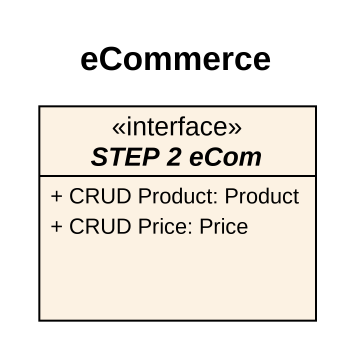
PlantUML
@startuml
title eCommerce
hide circle
hide empty members
skinparam classAttributeIconSize 0
interface "STEP 2 eCom" as STEP_2_eCom {
  + CRUD Product: Product
  + CRUD Price: Price
}
@enduml
